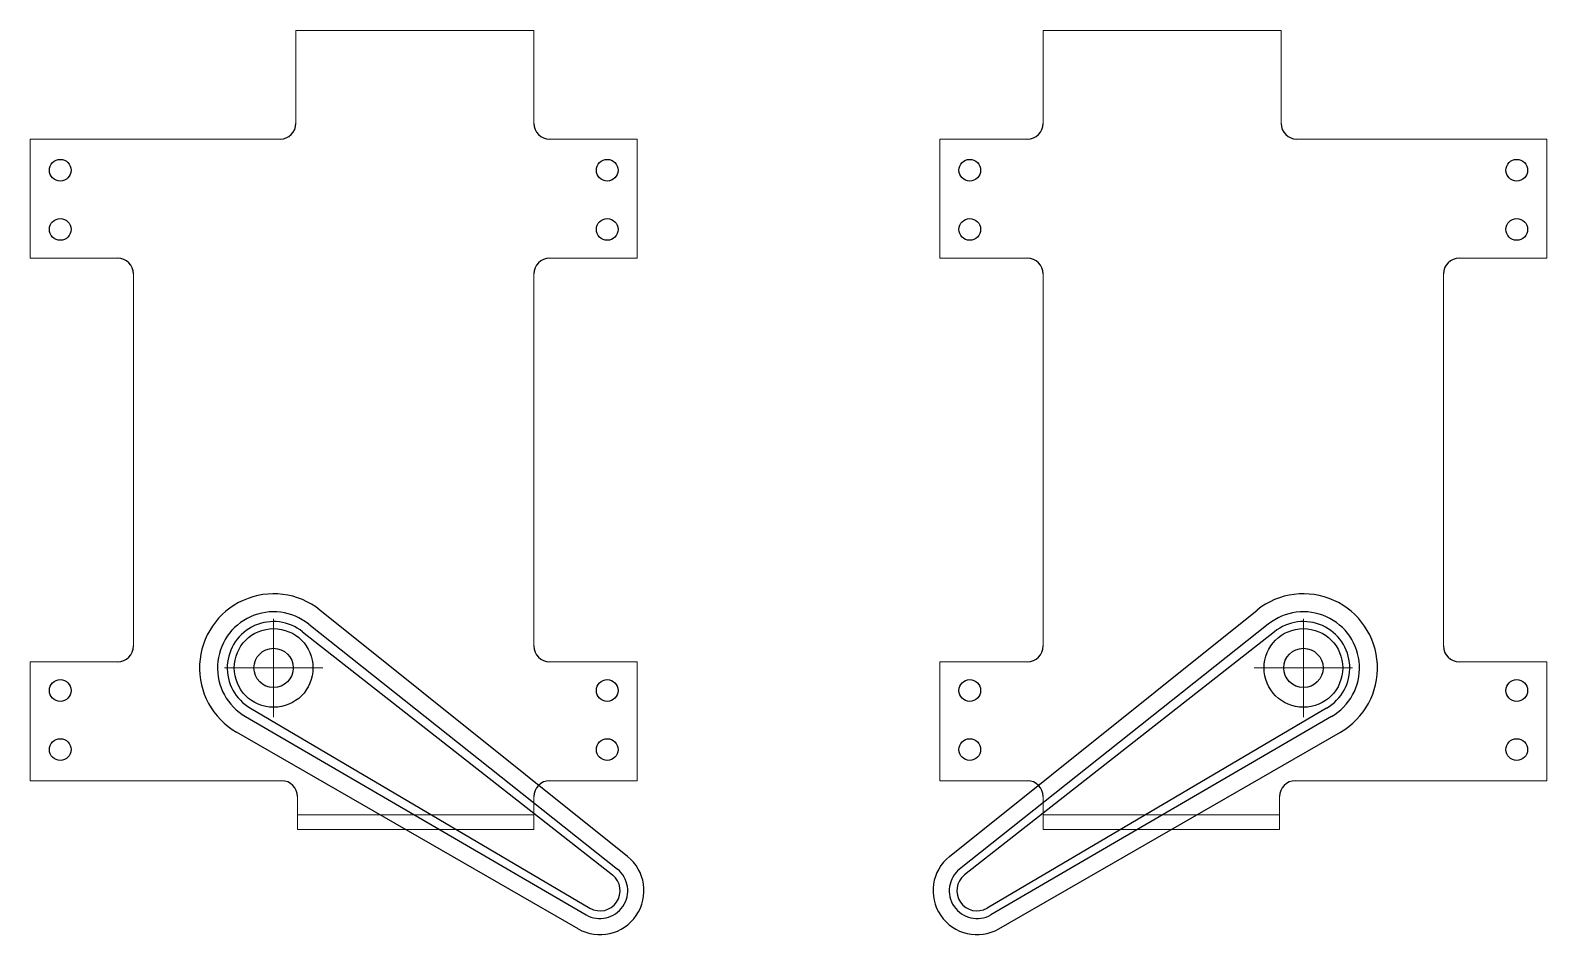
# Model space of a CAD drawing. Extents: x 4.37 to 14, y 5.47 to 11.21.
import ezdxf

# ---------------------------------------------------------------- set-up
doc = ezdxf.new("R2010")
doc.units = 0
doc.header["$LTSCALE"] = 5
doc.header["$MEASUREMENT"] = 0
doc.layers.add('Z0_LOWERTHIRD', color=4, linetype='Continuous')

msp = doc.modelspace()

# ---------------------------------------------------------------- linework, layer by layer
at = {"layer": 'Z0_LOWERTHIRD', "color": 4, "linetype": 'Continuous', "lineweight": 5}
for p, q in [((7.571, 11.213), (6.0595, 11.213)), ((6.0595, 11.213), (6.0595, 10.6225)), ((7.571, 10.6225), (7.571, 11.213)), ((10.804, 11.213), (12.3154, 11.213)), ((10.804, 10.6225), (10.804, 11.213)), ((12.3154, 11.213), (12.3154, 10.6225)), ((4.3729, 10.5224), (5.9594, 10.5224)), ((4.3729, 10.5224), (4.3729, 9.7667)), ((7.6711, 10.5224), (8.2266, 10.5224)), ((8.2266, 9.7667), (8.2266, 10.5224)), ((10.7039, 10.5224), (10.1484, 10.5224)), ((10.1484, 9.7667), (10.1484, 10.5224)), ((14.002, 10.5224), (12.4155, 10.5224)), ((14.002, 10.5224), (14.002, 9.7667)), ((4.9284, 9.7667), (4.3729, 9.7667)), ((8.2266, 9.7667), (7.6711, 9.7667)), ((10.1484, 9.7667), (10.7039, 9.7667)), ((13.4465, 9.7667), (14.002, 9.7667)), ((5.0285, 7.3043), (5.0285, 9.6666)), ((7.571, 7.3043), (7.571, 9.6666)), ((10.804, 7.3043), (10.804, 9.6666)), ((13.3464, 7.3043), (13.3464, 9.6666)), ((5.9179, 6.8519), (5.9179, 7.4775)), ((12.4571, 6.8519), (12.4571, 7.4775)), ((4.3729, 7.2042), (4.9284, 7.2042)), ((4.3729, 6.4485), (4.3729, 7.2042)), ((5.6051, 7.1647), (6.2307, 7.1647)), ((7.6711, 7.2042), (8.2266, 7.2042)), ((8.2266, 6.4485), (8.2266, 7.2042)), ((10.7039, 7.2042), (10.1484, 7.2042)), ((10.1484, 6.4485), (10.1484, 7.2042)), ((12.7699, 7.1647), (12.1443, 7.1647)), ((14.002, 7.2042), (13.4465, 7.2042)), ((14.002, 6.4485), (14.002, 7.2042)), ((5.9694, 6.4485), (4.3729, 6.4485)), ((8.2266, 6.4485), (7.6711, 6.4485)), ((10.1484, 6.4485), (10.7039, 6.4485)), ((12.4055, 6.4485), (14.002, 6.4485)), ((6.0695, 6.1382), (6.0695, 6.3484)), ((7.571, 6.3484), (7.571, 6.1382)), ((10.804, 6.3484), (10.804, 6.1382)), ((12.3054, 6.1382), (12.3054, 6.3484)), ((7.571, 6.2313), (6.0695, 6.2313)), ((10.804, 6.2313), (12.3054, 6.2313)), ((7.571, 6.1382), (6.0695, 6.1382)), ((10.804, 6.1382), (12.3054, 6.1382))]:
    msp.add_line(p, q, dxfattribs=at)
at = {"layer": 'Z0_LOWERTHIRD', "color": 6, "linetype": 'Continuous', "lineweight": 25}
for p, q in [((8.1648, 5.9682), (6.2122, 7.5321)), ((10.2101, 5.9682), (12.1627, 7.5321)), ((6.1407, 7.4428), (8.1006, 5.8881)), ((12.2343, 7.4428), (10.2743, 5.8881)), ((6.1021, 7.3947), (8.0703, 5.8503)), ((12.2728, 7.3947), (10.3046, 5.8503)), ((5.7401, 6.8558), (7.9024, 5.5975)), ((5.7709, 6.9093), (7.9265, 5.6395)), ((12.6041, 6.9093), (10.4484, 5.6395)), ((12.6349, 6.8558), (10.4726, 5.5975)), ((7.8511, 5.5085), (5.683, 6.7566)), ((10.5238, 5.5085), (12.692, 6.7566))]:
    msp.add_line(p, q, dxfattribs=at)
at = {"layer": 'Z0_LOWERTHIRD', "color": 4, "linetype": 'Continuous', "lineweight": 25}
for centre in [(4.563, 10.3247), (8.0365, 10.3247), (10.3385, 10.3247), (13.8119, 10.3247), (4.563, 9.9493), (8.0365, 9.9493), (10.3385, 9.9493), (13.8119, 9.9493), (4.563, 7.0215), (8.0364, 7.0215), (10.3385, 7.0215), (13.8119, 7.0215), (4.563, 6.6462), (8.0364, 6.6462), (10.3385, 6.6462), (13.8119, 6.6462)]:
    msp.add_circle(centre, 0.069, dxfattribs=at)
at = {"layer": 'Z0_LOWERTHIRD', "color": 5, "linetype": 'Continuous', "lineweight": 25}
for centre in [(5.9179, 7.1647), (12.4571, 7.1647)]:
    msp.add_circle(centre, 0.25, dxfattribs=at)
at = {"layer": 'Z0_LOWERTHIRD', "color": 6, "linetype": 'Continuous', "lineweight": 25}
for centre in [(5.9179, 7.1647), (12.4571, 7.1647)]:
    msp.add_circle(centre, 0.125, dxfattribs=at)
at = {"layer": 'Z0_LOWERTHIRD', "color": 4, "linetype": 'Continuous', "lineweight": 25}
for centre, start, end in [((5.9594, 10.6225), -90, 0), ((7.6711, 10.6225), -180, -90), ((10.7039, 10.6225), -90, 0), ((12.4155, 10.6225), 180, -90), ((4.9284, 9.6666), 0, 90), ((7.6711, 9.6666), 90, -180), ((10.7039, 9.6666), 0, 90), ((13.4465, 9.6666), 90, -180), ((4.9284, 7.3043), -90, 0), ((7.6711, 7.3043), -180, -90), ((10.7039, 7.3043), -90, 0), ((13.4465, 7.3043), -180, -90), ((5.9694, 6.3484), 0, 90), ((7.6711, 6.3484), 90, -180), ((10.7039, 6.3484), 0, 90), ((12.4055, 6.3484), 90, -180)]:
    msp.add_arc(centre, 0.1001, start, end, dxfattribs=at)
at = {"layer": 'Z0_LOWERTHIRD', "color": 6, "linetype": 'Continuous', "lineweight": 25}
for centre, radius, start, end in [((5.9179, 7.1647), 0.4708, 51.30704, -119.92705), ((12.4571, 7.1647), 0.4708, -60.07295, 128.69296), ((5.9179, 7.1647), 0.3564, 51.30704, -119.92705), ((12.4571, 7.1647), 0.3564, -60.07295, 128.69296), ((5.9179, 7.1647), 0.2947, 51.30704, -119.92705), ((12.4571, 7.1647), 0.2947, -60.07295, 128.69296), ((7.9903, 5.7504), 0.2791, -119.92705, 51.30704), ((7.9903, 5.7504), 0.1764, -119.92705, 51.30704), ((10.3846, 5.7504), 0.2791, 128.69296, -60.07295), ((10.3846, 5.7504), 0.1764, 128.69296, -60.07295), ((7.9903, 5.7504), 0.1279, -119.92705, 51.30704), ((10.3846, 5.7504), 0.1279, 128.69296, -60.07295)]:
    msp.add_arc(centre, radius, start, end, dxfattribs=at)

doc.saveas('drawing.dxf')
